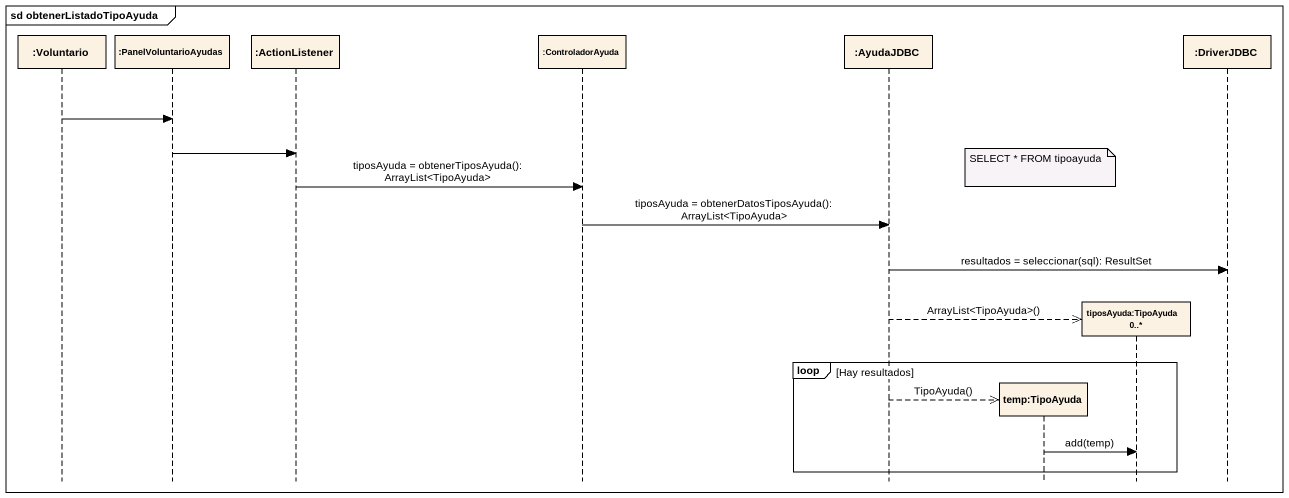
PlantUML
@startuml
mainframe sd obtenerListadoTipoAyuda
hide footbox
participant ":Voluntario" as Voluntario
participant ":PanelVoluntarioAyudas" as PanelVoluntarioAyudas
participant ":ActionListener" as ActionListener
participant ":ControladorAyuda" as ControladorAyuda
participant ":AyudaJDBC" as AyudaJDBC
participant "temp:TipoAyuda" as temp_TipoAyuda
participant "tiposAyuda:TipoAyuda 0..*" as tiposAyuda_TipoAyuda_0
participant ":DriverJDBC" as DriverJDBC

Voluntario -> PanelVoluntarioAyudas
PanelVoluntarioAyudas -> ActionListener
note over temp_TipoAyuda : SELECT * FROM tipoayuda
ActionListener -> ControladorAyuda : tiposAyuda = obtenerTiposAyuda(): ArrayList<TipoAyuda>
ControladorAyuda -> AyudaJDBC : tiposAyuda = obtenerDatosTiposAyuda(): ArrayList<TipoAyuda>
AyudaJDBC -> DriverJDBC : resultados = seleccionar(sql): ResultSet
AyudaJDBC -->> tiposAyuda_TipoAyuda_0 ** : ArrayList<TipoAyuda>()
loop Hay resultados
  AyudaJDBC -->> temp_TipoAyuda ** : TipoAyuda()
  temp_TipoAyuda -> tiposAyuda_TipoAyuda_0 : add(temp)
end
@enduml
